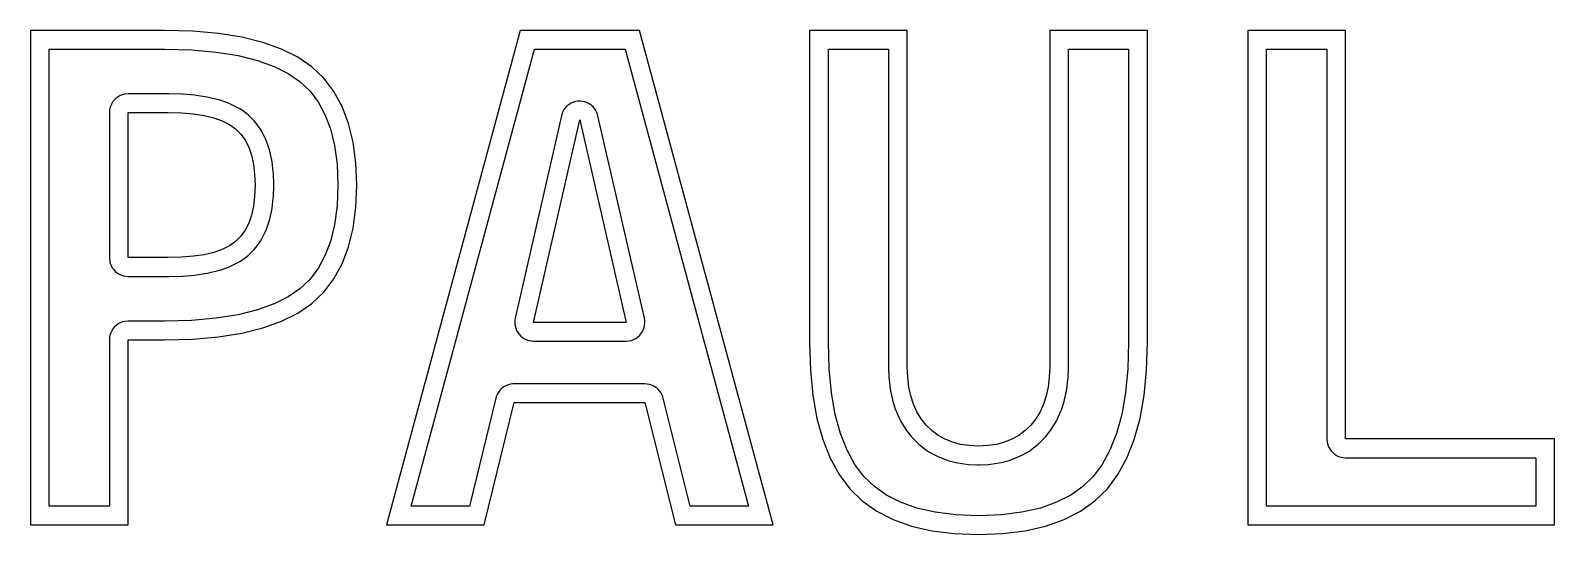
# Model space of a CAD drawing. Header units: metres. Extents: x -19.8 to 20.8, y -6.6 to 6.9.
import ezdxf

# ---------------------------------------------------------------- set-up
doc = ezdxf.new("R2010")
doc.units = ezdxf.units.M

msp = doc.modelspace()

# ---------------------------------------------------------------- linework, layer by layer
for p, q in [((-16.2326, 6.8613), (-19.8029, 6.8613)), ((-19.8029, 6.8613), (-19.8029, -6.30093)), ((-15.4855, 6.84149), (-16.2326, 6.8613)), ((-14.8009, 6.7821), (-15.4855, 6.84149)), ((-14.1787, 6.68312), (-14.8009, 6.7821)), ((-13.6189, 6.54454), (-14.1787, 6.68312)), ((-13.1216, 6.36636), (-13.6189, 6.54454)), ((-6.77197, 6.8613), (-10.3246, -6.30093)), ((-3.58945, 6.8613), (-6.77197, 6.8613)), ((-0.036804, -6.30093), (-3.58945, 6.8613)), ((3.53508, 6.8613), (0.934433, 6.8613)), ((0.934433, 6.8613), (0.934433, -1.44452)), ((3.53508, -2.09698), (3.53508, 6.8613)), ((9.92641, 6.8613), (7.32576, 6.8613)), ((7.32576, 6.8613), (7.32576, -2.09698)), ((9.92641, -1.44452), (9.92641, 6.8613)), ((15.1998, 6.8613), (12.5991, 6.8613)), ((12.5991, 6.8613), (12.5991, -6.30093)), ((15.1998, -4.01292), (15.1998, 6.8613)), ((-19.3029, -5.80093), (-19.3029, 6.3613)), ((-19.3029, 6.3613), (-16.239, 6.3613)), ((-16.239, 6.3613), (-15.5138, 6.34207)), ((-15.5138, 6.34207), (-14.8619, 6.28552)), ((-14.8619, 6.28552), (-14.2783, 6.19267)), ((-14.2783, 6.19267), (-13.7637, 6.06528)), ((-12.6866, 6.14861), (-13.1216, 6.36636)), ((-12.3142, 5.89124), (-12.6866, 6.14861)), ((-9.67177, -5.80093), (-6.38904, 6.3613)), ((-6.38904, 6.3613), (-3.97238, 6.3613)), ((-3.97238, 6.3613), (-0.689651, -5.80093)), ((1.43443, -1.43689), (1.43443, 6.3613)), ((1.43443, 6.3613), (3.03508, 6.3613)), ((3.03508, 6.3613), (3.03508, -2.09698)), ((7.82576, -2.09698), (7.82576, 6.3613)), ((7.82576, 6.3613), (9.42641, 6.3613)), ((9.42641, 6.3613), (9.42641, -1.43695)), ((13.0991, -5.80093), (13.0991, 6.3613)), ((13.0991, 6.3613), (14.6998, 6.3613)), ((14.6998, 6.3613), (14.6998, -4.01292)), ((-13.7637, 6.06528), (-13.3185, 5.90581)), ((-13.3185, 5.90581), (-12.9419, 5.71725)), ((-12.9419, 5.71725), (-12.6306, 5.50214)), ((-11.9972, 5.58942), (-12.3142, 5.89124)), ((-12.6306, 5.50214), (-12.3707, 5.25459)), ((-11.7291, 5.23828), (-11.9972, 5.58942)), ((-17.6406, 4.91402), (-17.6673, 4.85721)), ((-17.6069, 4.96704), (-17.6406, 4.91402)), ((-17.5669, 5.01541), (-17.6069, 4.96704)), ((-17.5211, 5.0584), (-17.5669, 5.01541)), ((-17.4703, 5.09531), (-17.5211, 5.0584)), ((-17.4153, 5.12555), (-17.4703, 5.09531)), ((-17.3569, 5.14867), (-17.4153, 5.12555)), ((-17.2961, 5.16429), (-17.3569, 5.14867)), ((-17.2024, 5.17314), (-17.2961, 5.16429)), ((-16.1357, 5.17314), (-17.2024, 5.17314)), ((-16.123, 5.17299), (-16.1357, 5.17314)), ((-15.7734, 5.16417), (-16.123, 5.17299)), ((-15.7446, 5.16261), (-15.7734, 5.16417)), ((-15.4261, 5.13617), (-15.7446, 5.16261)), ((-15.3917, 5.1321), (-15.4261, 5.13617)), ((-15.1043, 5.08803), (-15.3917, 5.1321)), ((-15.063, 5.07993), (-15.1043, 5.08803)), ((-14.8067, 5.01823), (-15.063, 5.07993)), ((-14.7576, 5.00371), (-14.8067, 5.01823)), ((-14.5325, 4.92439), (-14.7576, 5.00371)), ((-14.4751, 4.90009), (-14.5325, 4.92439)), ((-14.2811, 4.80313), (-14.4751, 4.90009)), ((-12.3707, 5.25459), (-12.1494, 4.96481)), ((-12.1494, 4.96481), (-11.9649, 4.62808)), ((-11.5097, 4.83783), (-11.7291, 5.23828)), ((-5.4646, 4.89426), (-5.51436, 4.85596)), ((-5.41043, 4.92603), (-5.4646, 4.89426)), ((-5.35272, 4.95074), (-5.41043, 4.92603)), ((-5.29236, 4.96805), (-5.35272, 4.95074)), ((-5.2303, 4.97765), (-5.29236, 4.96805)), ((-5.16754, 4.97939), (-5.2303, 4.97765)), ((-5.10506, 4.97325), (-5.16754, 4.97939)), ((-5.04382, 4.95932), (-5.10506, 4.97325)), ((-4.98482, 4.93784), (-5.04382, 4.95932)), ((-4.92899, 4.90913), (-4.98482, 4.93784)), ((-4.87718, 4.87364), (-4.92899, 4.90913)), ((-4.83023, 4.83195), (-4.87718, 4.87364)), ((-17.6985, 4.73581), (-17.7024, 4.67314)), ((-17.7024, 4.67314), (-17.7024, 0.812653)), ((-17.6867, 4.79749), (-17.6985, 4.73581)), ((-17.6673, 4.85721), (-17.6867, 4.79749)), ((-17.2024, 0.812653), (-17.2024, 4.67314)), ((-17.2024, 4.67314), (-16.1357, 4.67314)), ((-16.1357, 4.67314), (-15.786, 4.66432)), ((-15.786, 4.66432), (-15.4674, 4.63788)), ((-15.4674, 4.63788), (-15.18, 4.59381)), ((-15.18, 4.59381), (-14.9238, 4.53212)), ((-14.9238, 4.53212), (-14.6986, 4.4528)), ((-14.2169, 4.76482), (-14.2811, 4.80313)), ((-14.054, 4.65024), (-14.2169, 4.76482)), ((-13.9887, 4.59546), (-14.054, 4.65024)), ((-13.8519, 4.45912), (-13.9887, 4.59546)), ((-11.9649, 4.62808), (-11.8174, 4.23941)), ((-11.339, 4.38808), (-11.5097, 4.83783)), ((-5.67262, 4.59055), (-6.89799, -0.798721)), ((-6.41045, -0.909576), (-5.18507, 4.47969)), ((-5.65489, 4.65079), (-5.67262, 4.59055)), ((-5.62975, 4.70831), (-5.65489, 4.65079)), ((-5.59758, 4.76224), (-5.62975, 4.70831)), ((-5.55891, 4.81172), (-5.59758, 4.76224)), ((-5.51436, 4.85596), (-5.55891, 4.81172)), ((-5.18507, 4.47969), (-3.95097, -0.909576)), ((-4.78888, 4.7847), (-4.83023, 4.83195)), ((-4.75377, 4.73264), (-4.78888, 4.7847)), ((-4.72548, 4.67659), (-4.75377, 4.73264)), ((-4.69769, 4.59129), (-4.72548, 4.67659)), ((-3.46359, -0.797974), (-4.69769, 4.59129)), ((-14.6986, 4.4528), (-14.5045, 4.35585)), ((-14.5045, 4.35585), (-14.3416, 4.24127)), ((-14.3416, 4.24127), (-14.2048, 4.10493)), ((-14.2048, 4.10493), (-14.0891, 3.94269)), ((-13.7978, 4.39536), (-13.8519, 4.45912)), ((-13.682, 4.23311), (-13.7978, 4.39536)), ((-13.6425, 4.16753), (-13.682, 4.23311)), ((-13.5477, 3.97937), (-13.6425, 4.16753)), ((-11.8174, 4.23941), (-11.7092, 3.79639)), ((-11.2171, 3.88899), (-11.339, 4.38808)), ((-14.0891, 3.94269), (-13.9943, 3.75453)), ((-13.9943, 3.75453), (-13.9207, 3.54048)), ((-13.5215, 3.91725), (-13.5477, 3.97937)), ((-13.4479, 3.7032), (-13.5215, 3.91725)), ((-13.4323, 3.6476), (-13.4479, 3.7032)), ((-11.7092, 3.79639), (-11.6426, 3.29735)), ((-11.144, 3.34061), (-11.2171, 3.88899)), ((-13.9207, 3.54048), (-13.868, 3.30052)), ((-13.868, 3.30052), (-13.8365, 3.03467)), ((-13.3796, 3.40764), (-13.4323, 3.6476)), ((-13.3715, 3.35948), (-13.3796, 3.40764)), ((-13.34, 3.09363), (-13.3715, 3.35948)), ((-11.6426, 3.29735), (-11.62, 2.74289)), ((-11.1196, 2.74289), (-11.144, 3.34061)), ((-13.8365, 3.03467), (-13.8259, 2.74289)), ((-13.3368, 3.0527), (-13.34, 3.09363)), ((-13.3262, 2.76093), (-13.3368, 3.0527)), ((-13.8365, 2.45113), (-13.868, 2.18526)), ((-13.8259, 2.74289), (-13.8365, 2.45113)), ((-13.3368, 2.43309), (-13.3262, 2.72485)), ((-13.3262, 2.72485), (-13.3262, 2.76093)), ((-11.62, 2.74289), (-11.6426, 2.18845)), ((-11.144, 2.14519), (-11.1196, 2.74289)), ((-13.868, 2.18526), (-13.9207, 1.94531)), ((-13.4323, 1.8382), (-13.3796, 2.07814)), ((-13.3796, 2.07814), (-13.3715, 2.1263)), ((-13.3715, 2.1263), (-13.34, 2.39217)), ((-13.34, 2.39217), (-13.3368, 2.43309)), ((-11.6426, 2.18845), (-11.7092, 1.68939)), ((-11.2171, 1.59679), (-11.144, 2.14519)), ((-13.9943, 1.73125), (-14.0891, 1.54311)), ((-13.9207, 1.94531), (-13.9943, 1.73125)), ((-13.5215, 1.56854), (-13.4479, 1.78261)), ((-13.4479, 1.78261), (-13.4323, 1.8382)), ((-11.7092, 1.68939), (-11.8174, 1.24634)), ((-14.3416, 1.24452), (-14.5045, 1.12994)), ((-14.2048, 1.38086), (-14.3416, 1.24452)), ((-14.0891, 1.54311), (-14.2048, 1.38086)), ((-13.7978, 1.09044), (-13.682, 1.25269)), ((-13.682, 1.25269), (-13.6425, 1.31825)), ((-13.6425, 1.31825), (-13.5477, 1.50639)), ((-13.5477, 1.50639), (-13.5215, 1.56854)), ((-11.8174, 1.24634), (-11.9648, 0.857727)), ((-11.339, 1.09772), (-11.2171, 1.59679)), ((-17.7024, 0.812653), (-17.6936, 0.718964)), ((-16.1357, 0.812653), (-17.2024, 0.812653)), ((-15.786, 0.821472), (-16.1357, 0.812653)), ((-15.4674, 0.847916), (-15.786, 0.821472)), ((-15.18, 0.891983), (-15.4674, 0.847916)), ((-14.9238, 0.953674), (-15.18, 0.891983)), ((-14.6986, 1.03299), (-14.9238, 0.953674)), ((-14.5045, 1.12994), (-14.6986, 1.03299)), ((-14.2169, 0.720978), (-14.054, 0.835556)), ((-14.054, 0.835556), (-13.9887, 0.890335)), ((-13.9887, 0.890335), (-13.8519, 1.02667)), ((-13.8519, 1.02667), (-13.7978, 1.09044)), ((-11.9648, 0.857727), (-12.1494, 0.520966)), ((-11.5097, 0.647949), (-11.339, 1.09772)), ((-17.6936, 0.718964), (-17.6779, 0.658142)), ((-17.6779, 0.658142), (-17.6548, 0.599762)), ((-17.6548, 0.599762), (-17.6246, 0.544739)), ((-17.6246, 0.544739), (-17.5877, 0.493942)), ((-17.5877, 0.493942), (-17.5447, 0.448166)), ((-17.5447, 0.448166), (-17.4963, 0.408142)), ((-17.4963, 0.408142), (-17.4433, 0.374496)), ((-15.1043, 0.397766), (-15.063, 0.405869)), ((-15.063, 0.405869), (-14.8067, 0.46756)), ((-14.8067, 0.46756), (-14.7576, 0.482086)), ((-14.7576, 0.482086), (-14.5325, 0.561401)), ((-14.5325, 0.561401), (-14.4751, 0.585709)), ((-14.4751, 0.585709), (-14.2811, 0.682663)), ((-14.2811, 0.682663), (-14.2169, 0.720978)), ((-12.1494, 0.520966), (-12.3707, 0.231247)), ((-11.7291, 0.247498), (-11.5097, 0.647949)), ((-17.4433, 0.374496), (-17.3865, 0.347763)), ((-17.3865, 0.347763), (-17.3268, 0.328354)), ((-17.3268, 0.328354), (-17.2651, 0.316589)), ((-17.2651, 0.316589), (-17.2024, 0.312653)), ((-17.2024, 0.312653), (-16.1357, 0.312653)), ((-16.1357, 0.312653), (-16.123, 0.312805)), ((-16.123, 0.312805), (-15.7734, 0.321625)), ((-15.7734, 0.321625), (-15.7446, 0.323181)), ((-15.7446, 0.323181), (-15.4261, 0.349625)), ((-15.4261, 0.349625), (-15.3917, 0.353699)), ((-15.3917, 0.353699), (-15.1043, 0.397766)), ((-12.3707, 0.231247), (-12.6306, -0.016327)), ((-11.9972, -0.103607), (-11.7291, 0.247498)), ((-12.9419, -0.231445), (-13.3185, -0.419998)), ((-12.6306, -0.016327), (-12.9419, -0.231445)), ((-12.6866, -0.662796), (-12.3142, -0.405426)), ((-12.3142, -0.405426), (-11.9972, -0.103607)), ((-14.8619, -0.799713), (-15.5136, -0.856262)), ((-14.2783, -0.706863), (-14.8619, -0.799713)), ((-13.7637, -0.579468), (-14.2783, -0.706863)), ((-13.3185, -0.419998), (-13.7637, -0.579468)), ((-13.1216, -0.880554), (-12.6866, -0.662796)), ((-6.89799, -0.798721), (-6.90945, -0.878174)), ((-3.45345, -0.85994), (-3.46359, -0.797974)), ((-17.6673, -1.19142), (-17.6867, -1.25114)), ((-17.6406, -1.13461), (-17.6673, -1.19142)), ((-17.6069, -1.08159), (-17.6406, -1.13461)), ((-17.5669, -1.03322), (-17.6069, -1.08159)), ((-17.5211, -0.990234), (-17.5669, -1.03322)), ((-17.4703, -0.953323), (-17.5211, -0.990234)), ((-17.4153, -0.92308), (-17.4703, -0.953323)), ((-17.3569, -0.899963), (-17.4153, -0.92308)), ((-17.2961, -0.884338), (-17.3569, -0.899963)), ((-17.2024, -0.875488), (-17.2961, -0.884338)), ((-16.2395, -0.875488), (-17.2024, -0.875488)), ((-15.5136, -0.856262), (-16.2395, -0.875488)), ((-14.8009, -1.2963), (-14.1787, -1.19731)), ((-14.1787, -1.19731), (-13.6189, -1.05873)), ((-13.6189, -1.05873), (-13.1216, -0.880554)), ((-6.90945, -0.878174), (-6.90945, -0.940979)), ((-6.90945, -0.940979), (-6.9016, -1.00327)), ((-6.9016, -1.00327), (-6.88597, -1.06409)), ((-6.88597, -1.06409), (-6.86285, -1.12247)), ((-6.86285, -1.12247), (-6.83261, -1.17749)), ((-6.83261, -1.17749), (-6.7957, -1.22829)), ((-3.95097, -0.909576), (-6.41045, -0.909576)), ((-3.59558, -1.26129), (-3.55431, -1.21397)), ((-3.55431, -1.21397), (-3.51929, -1.16185)), ((-3.51929, -1.16185), (-3.49107, -1.10576)), ((-3.49107, -1.10576), (-3.47011, -1.04657)), ((-3.47011, -1.04657), (-3.45673, -0.985229)), ((-3.45673, -0.985229), (-3.45114, -0.922684)), ((-3.45114, -0.922684), (-3.45345, -0.85994)), ((-17.6985, -1.31282), (-17.7024, -1.37549)), ((-17.7024, -1.37549), (-17.7024, -5.80093)), ((-17.6867, -1.25114), (-17.6985, -1.31282)), ((-17.2024, -1.37549), (-16.2326, -1.37549)), ((-17.2024, -6.30093), (-17.2024, -1.37549)), ((-16.2326, -1.37549), (-15.4855, -1.3557)), ((-15.4855, -1.3557), (-14.8009, -1.2963)), ((-6.7957, -1.22829), (-6.75272, -1.27406)), ((-6.75272, -1.27406), (-6.70435, -1.31409)), ((-6.70435, -1.31409), (-6.65132, -1.34773)), ((-6.65132, -1.34773), (-6.59451, -1.37447)), ((-6.59451, -1.37447), (-6.53479, -1.39388)), ((-6.53479, -1.39388), (-6.47311, -1.40564)), ((-6.47311, -1.40564), (-6.41045, -1.40958)), ((-6.41045, -1.40958), (-3.95097, -1.40958)), ((-3.95097, -1.40958), (-3.87019, -1.403)), ((-3.87019, -1.403), (-3.80899, -1.38899)), ((-3.80899, -1.38899), (-3.75002, -1.36742)), ((-3.75002, -1.36742), (-3.69421, -1.33862)), ((-3.69421, -1.33862), (-3.64247, -1.30305)), ((-3.64247, -1.30305), (-3.59558, -1.26129)), ((0.934433, -1.44452), (0.956284, -2.18054)), ((1.45558, -2.14905), (1.43443, -1.43689)), ((9.42641, -1.43695), (9.40533, -2.14922)), ((9.90463, -2.18054), (9.92641, -1.44452)), ((0.956284, -2.18054), (1.02187, -2.85681)), ((1.51762, -2.78893), (1.45558, -2.14905)), ((3.03508, -2.09698), (3.03543, -2.11572)), ((3.03543, -2.11572), (3.04568, -2.38914)), ((3.04568, -2.38914), (3.0489, -2.43007)), ((3.0489, -2.43007), (3.07967, -2.68602)), ((3.54533, -2.37041), (3.53508, -2.09698)), ((3.5761, -2.62636), (3.54533, -2.37041)), ((7.31549, -2.37041), (7.28473, -2.62636)), ((7.32576, -2.09698), (7.31549, -2.37041)), ((7.78116, -2.68602), (7.81192, -2.43007)), ((7.81192, -2.43007), (7.81514, -2.38918)), ((7.81514, -2.38918), (7.82541, -2.11575)), ((7.82541, -2.11575), (7.82576, -2.09698)), ((9.40533, -2.14922), (9.34354, -2.78915)), ((9.83932, -2.85681), (9.90463, -2.18054)), ((-7.37161, -2.81226), (-7.39766, -2.86938)), ((-7.33861, -2.75883), (-7.37161, -2.81226)), ((-7.29918, -2.70998), (-7.33861, -2.75883)), ((-7.25392, -2.66644), (-7.29918, -2.70998)), ((-7.20358, -2.62892), (-7.25392, -2.66644)), ((-7.14893, -2.59801), (-7.20358, -2.62892)), ((-7.09084, -2.57419), (-7.14893, -2.59801)), ((-7.0302, -2.55783), (-7.09084, -2.57419)), ((-6.968, -2.54921), (-7.0302, -2.55783)), ((-6.93057, -2.54781), (-6.968, -2.54921)), ((-3.44839, -2.54781), (-6.93057, -2.54781)), ((-3.38573, -2.55174), (-3.44839, -2.54781)), ((-3.32405, -2.56351), (-3.38573, -2.55174)), ((-3.26433, -2.58292), (-3.32405, -2.56351)), ((-3.20752, -2.60965), (-3.26433, -2.58292)), ((-3.1545, -2.6433), (-3.20752, -2.60965)), ((-3.10612, -2.68332), (-3.1545, -2.6433)), ((-3.06314, -2.7291), (-3.10612, -2.68332)), ((-3.02623, -2.77989), (-3.06314, -2.7291)), ((-2.99599, -2.83492), (-3.02623, -2.77989)), ((-2.97287, -2.8933), (-2.99599, -2.83492)), ((1.61945, -3.36322), (1.51762, -2.78893)), ((3.07967, -2.68602), (3.08727, -2.73143)), ((3.08727, -2.73143), (3.13853, -2.96994)), ((3.62737, -2.86487), (3.5761, -2.62636)), ((7.28473, -2.62636), (7.23344, -2.86487)), ((7.72227, -2.96997), (7.77356, -2.73146)), ((7.77356, -2.73146), (7.78116, -2.68602)), ((9.34354, -2.78915), (9.2421, -3.36371)), ((-7.41634, -2.92934), (-8.11668, -5.80093)), ((-7.72397, -6.30093), (-6.93057, -3.04781)), ((-7.39766, -2.86938), (-7.41634, -2.92934)), ((-6.93057, -3.04781), (-3.44839, -3.04781)), ((-3.44839, -3.04781), (-2.63745, -6.30093)), ((-2.96324, -2.92686), (-2.97287, -2.8933)), ((-2.2468, -5.80093), (-2.96324, -2.92686)), ((1.02187, -2.85681), (1.13116, -3.47334)), ((3.13853, -2.96994), (3.15181, -3.01929)), ((3.15181, -3.01929), (3.22359, -3.24034)), ((3.22359, -3.24034), (3.24374, -3.29234)), ((3.69914, -3.08592), (3.62737, -2.86487)), ((3.79143, -3.28952), (3.69914, -3.08592)), ((7.16165, -3.08592), (7.06934, -3.28952)), ((7.23344, -2.86487), (7.16165, -3.08592)), ((7.61703, -3.2924), (7.63721, -3.24037)), ((7.63721, -3.24037), (7.709, -3.01932)), ((7.709, -3.01932), (7.72227, -2.96997)), ((9.73047, -3.47334), (9.83932, -2.85681)), ((1.13116, -3.47334), (1.28416, -4.03014)), ((1.75909, -3.87143), (1.61945, -3.36322)), ((3.24374, -3.29234), (3.33603, -3.49594)), ((3.33603, -3.49594), (3.36382, -3.54865)), ((3.36382, -3.54865), (3.47662, -3.7348)), ((3.90424, -3.47568), (3.79143, -3.28952)), ((4.03754, -3.64438), (3.90424, -3.47568)), ((4.18904, -3.79292), (4.03754, -3.64438)), ((6.82317, -3.64438), (6.67171, -3.79292)), ((6.95651, -3.47568), (6.82317, -3.64438)), ((7.06934, -3.28952), (6.95651, -3.47568)), ((7.38411, -3.73483), (7.49693, -3.54868)), ((7.49693, -3.54868), (7.52472, -3.496)), ((7.52472, -3.496), (7.61703, -3.2924)), ((9.2421, -3.36371), (9.10298, -3.87193)), ((9.57806, -4.03014), (9.73047, -3.47334)), ((1.28416, -4.03014), (1.4809, -4.52718)), ((1.9342, -4.31386), (1.75909, -3.87143)), ((3.47662, -3.7348), (3.51193, -3.78566)), ((3.51193, -3.78566), (3.64523, -3.95436)), ((3.64523, -3.95436), (3.68748, -4.0014)), ((3.68748, -4.0014), (3.83899, -4.14995)), ((4.35638, -3.91862), (4.18904, -3.79292)), ((4.53954, -4.02147), (4.35638, -3.91862)), ((4.73854, -4.10146), (4.53954, -4.02147)), ((6.32127, -4.02147), (6.12231, -4.10146)), ((6.50439, -3.91862), (6.32127, -4.02147)), ((6.67171, -3.79292), (6.50439, -3.91862)), ((7.0218, -4.14989), (7.17326, -4.00134)), ((7.17326, -4.00134), (7.21542, -3.95444)), ((7.21542, -3.95444), (7.34877, -3.78574)), ((7.34877, -3.78574), (7.38411, -3.73483)), ((9.10298, -3.87193), (8.92848, -4.31459)), ((9.38213, -4.52718), (9.57806, -4.03014)), ((14.6998, -4.01292), (14.7086, -4.10661)), ((20.7623, -4.01292), (15.1998, -4.01292)), ((20.7623, -6.30093), (20.7623, -4.01292)), ((2.1423, -4.69232), (1.9342, -4.31386)), ((3.83899, -4.14995), (3.88875, -4.1927)), ((3.88875, -4.1927), (4.05609, -4.31841)), ((4.05609, -4.31841), (4.11157, -4.3546)), ((4.11157, -4.3546), (4.29472, -4.45744)), ((4.29472, -4.45744), (4.35307, -4.4854)), ((4.95335, -4.15858), (4.73854, -4.10146)), ((5.18401, -4.19286), (4.95335, -4.15858)), ((5.43048, -4.20428), (5.18401, -4.19286)), ((5.67693, -4.19286), (5.43048, -4.20428)), ((5.90753, -4.15858), (5.67693, -4.19286)), ((6.12231, -4.10146), (5.90753, -4.15858)), ((6.50778, -4.48538), (6.56612, -4.45743)), ((6.56612, -4.45743), (6.74924, -4.35458)), ((6.74924, -4.35458), (6.80473, -4.31837)), ((6.80473, -4.31837), (6.97205, -4.19267)), ((6.97205, -4.19267), (7.0218, -4.14989)), ((8.92848, -4.31459), (8.72122, -4.69304)), ((14.7086, -4.10661), (14.7242, -4.16743)), ((14.7242, -4.16743), (14.7473, -4.22581)), ((14.7473, -4.22581), (14.7776, -4.28084)), ((14.7776, -4.28084), (14.8145, -4.33163)), ((14.8145, -4.33163), (14.8575, -4.37741)), ((14.8575, -4.37741), (14.9059, -4.41743)), ((14.9059, -4.41743), (14.9589, -4.45108)), ((14.9589, -4.45108), (15.0157, -4.47781)), ((1.4809, -4.52718), (1.72134, -4.96448)), ((2.38174, -5.01047), (2.1423, -4.69232)), ((4.35307, -4.4854), (4.55208, -4.56538)), ((4.55208, -4.56538), (4.61003, -4.58466)), ((4.61003, -4.58466), (4.82484, -4.64178)), ((4.82484, -4.64178), (4.87987, -4.65315)), ((4.87987, -4.65315), (5.11052, -4.68742)), ((5.11052, -4.68742), (5.16084, -4.69232)), ((5.16084, -4.69232), (5.40732, -4.70375)), ((5.40732, -4.70375), (5.45364, -4.70375)), ((5.45364, -4.70375), (5.70009, -4.69232)), ((5.70009, -4.69232), (5.75043, -4.68742)), ((5.75043, -4.68742), (5.98103, -4.65315)), ((5.98103, -4.65315), (6.03606, -4.64178)), ((6.03606, -4.64178), (6.25084, -4.58466)), ((6.25084, -4.58466), (6.30882, -4.56537)), ((6.30882, -4.56537), (6.50778, -4.48538)), ((8.72122, -4.69304), (8.48279, -5.01114)), ((9.14264, -4.96448), (9.38213, -4.52718)), ((15.0157, -4.47781), (15.0754, -4.49722)), ((15.0754, -4.49722), (15.1371, -4.50899)), ((15.1371, -4.50899), (15.1998, -4.51292)), ((15.1998, -4.51292), (20.2623, -4.51292)), ((20.2623, -4.51292), (20.2623, -5.80093)), ((1.72134, -4.96448), (2.00551, -5.34206)), ((2.6586, -5.27951), (2.38174, -5.01047)), ((8.48279, -5.01114), (8.20709, -5.27985)), ((8.85962, -5.34206), (9.14264, -4.96448)), ((2.00551, -5.34206), (2.33771, -5.66487)), ((2.33771, -5.66487), (2.72226, -5.93803)), ((2.98221, -5.50938), (2.6586, -5.27951)), ((3.35762, -5.70142), (2.98221, -5.50938)), ((7.88429, -5.50941), (7.50905, -5.70132)), ((8.20709, -5.27985), (7.88429, -5.50941)), ((8.14432, -5.93803), (8.52841, -5.66487)), ((8.52841, -5.66487), (8.85962, -5.34206)), ((-17.7024, -5.80093), (-19.3029, -5.80093)), ((-8.11668, -5.80093), (-9.67177, -5.80093)), ((-0.689651, -5.80093), (-2.2468, -5.80093)), ((2.72226, -5.93803), (3.15916, -6.16153)), ((3.78836, -5.85446), (3.35762, -5.70142)), ((4.27736, -5.96655), (3.78836, -5.85446)), ((4.82474, -6.0352), (4.27736, -5.96655)), ((5.43042, -6.05849), (4.82474, -6.0352)), ((6.03822, -6.0352), (5.43042, -6.05849)), ((6.58766, -5.96649), (6.03822, -6.0352)), ((7.07755, -5.85443), (6.58766, -5.96649)), ((7.50905, -5.70132), (7.07755, -5.85443)), ((7.70732, -6.16153), (8.14432, -5.93803)), ((20.2623, -5.80093), (13.0991, -5.80093)), ((-19.8029, -6.30093), (-17.2024, -6.30093)), ((-10.3246, -6.30093), (-7.72397, -6.30093)), ((-2.63745, -6.30093), (-0.036804, -6.30093)), ((3.15916, -6.16153), (3.64842, -6.33536)), ((3.64842, -6.33536), (4.19005, -6.45952)), ((4.19005, -6.45952), (4.78403, -6.53401)), ((6.07893, -6.53401), (6.67462, -6.45952)), ((6.67462, -6.45952), (7.21742, -6.33536)), ((7.21742, -6.33536), (7.70732, -6.16153)), ((12.5991, -6.30093), (20.7623, -6.30093)), ((4.78403, -6.53401), (5.43036, -6.55885)), ((5.43036, -6.55885), (6.07893, -6.53401))]:
    msp.add_line(p, q)

doc.saveas('drawing.dxf')
